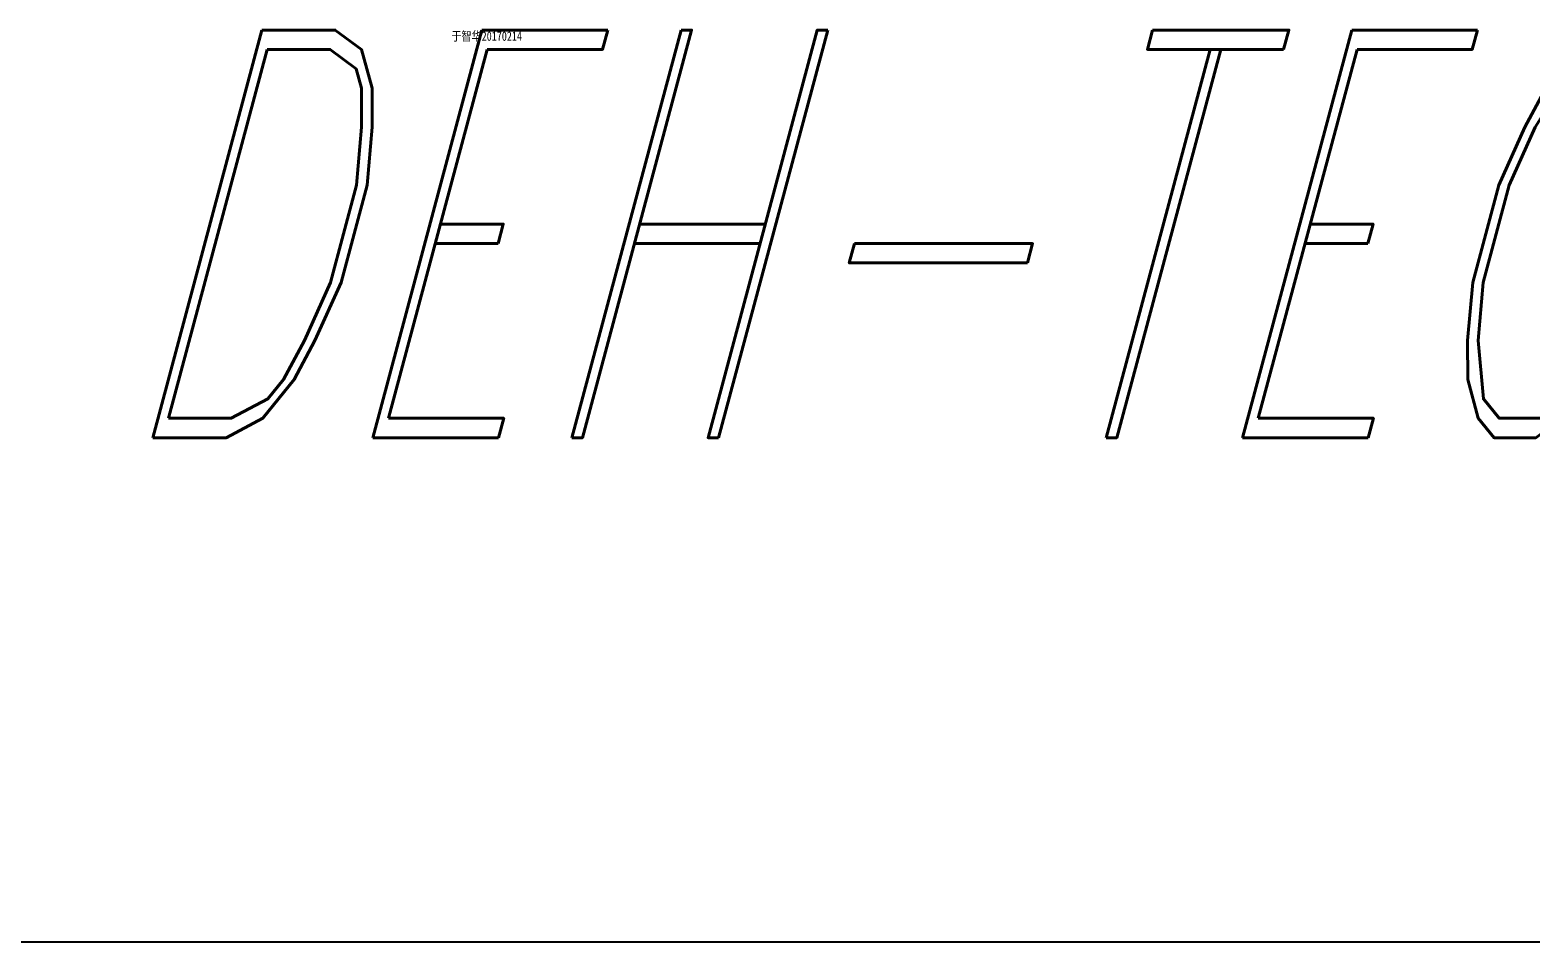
# Model space of a CAD drawing. Header units: millimetres. Extents: x 9230 to 30874, y -310 to 1935.
# Drawn here: x 30736.89 to 30753.1, y -309.54 to -299.69 of the extents above; entities that cross this region are included whole.
import ezdxf
from ezdxf.enums import TextEntityAlignment as Align

# ---------------------------------------------------------------- set-up
doc = ezdxf.new("R2010")
doc.units = ezdxf.units.MM
doc.layers.add('图\\M+19E79\\M+195B6\\M+18E9A', color=7, linetype='Continuous')
doc.layers.add('图框', color=7, linetype='Continuous', lineweight=15)
doc.styles.add('国标', font='simfang.ttf', dxfattribs={"width": 0.8})
doc.styles.add('标题\\M+18E9A', font='romand.shx', dxfattribs={"oblique": 10, "bigfont": 'bigfont.shx'})

# ---------------------------------------------------------------- blocks, each defined once
blk = doc.blocks.new('GZDEH零件A3图框V01版')
at = {"layer": 'Defpoints', "linetype": 'Continuous'}
blk.add_line((2857.49, -1846.461), (3277.49, -1846.461), dxfattribs=at)
at = {"insert": (3144.897, -1836.634), "char_height": 2.5, "attachment_point": 1, "style": '国标'}
blk.add_mtext_dynamic_manual_height_columns('{\\H0.04x;于智华20170214}', width=2.5, gutter_width=12.5, heights=[0.268], dxfattribs=at)
at = {"layer": '图\\M+19E79\\M+195B6\\M+18E9A', "color": 7, "style": '标题\\M+18E9A', "oblique": 15, "width": 0.6}
blk.add_text('DEH-TECH', height=4.4, dxfattribs=at).set_placement((3150.611, -1838.818), align=Align.MIDDLE)

msp = doc.modelspace()

# ---------------------------------------------------------------- block references
at = {"layer": '图框'}
msp.add_blockref('GZDEH零件A3图框V01版', (27596.546, 1536.924), dxfattribs=at)

doc.saveas('drawing.dxf')
